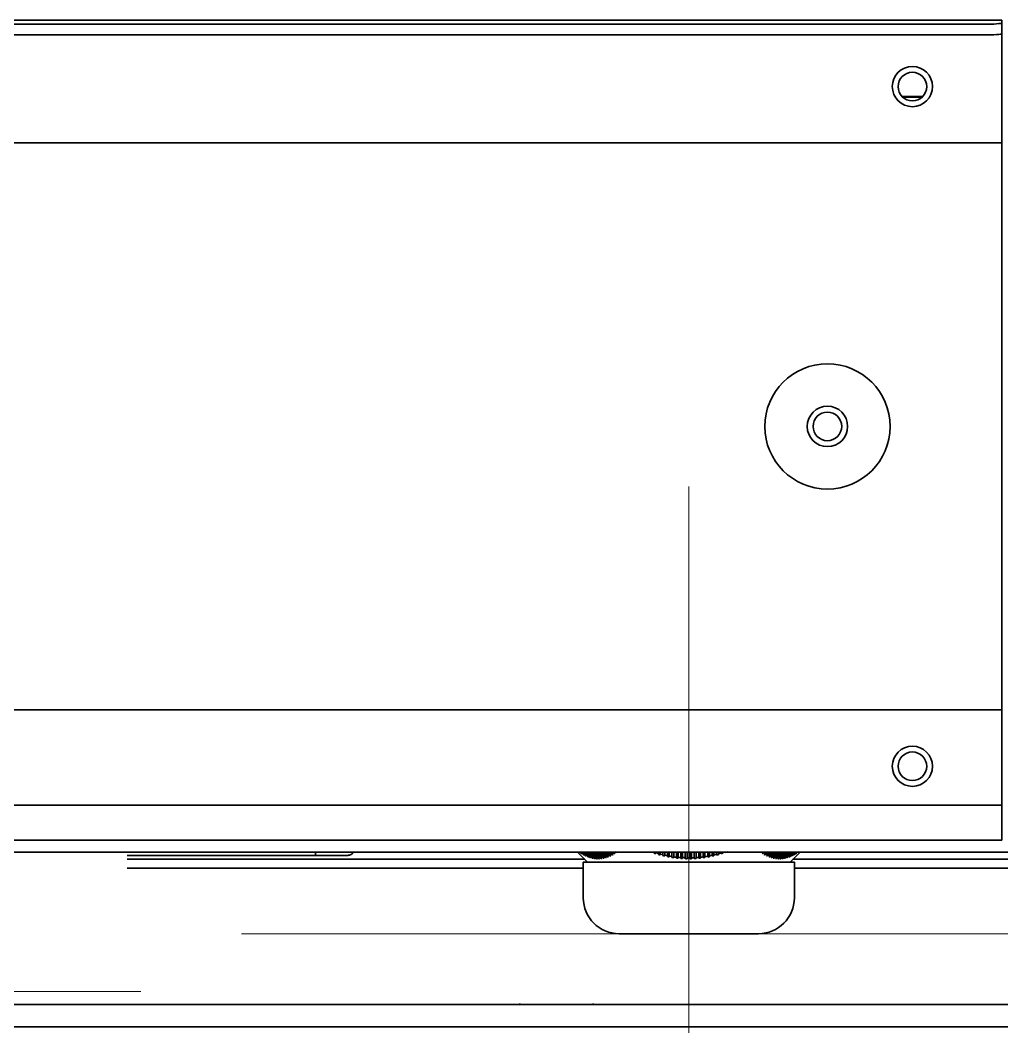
# Model space of a CAD drawing. Extents: x -760 to 4209, y 5795 to 10697.
# Drawn here: x 2533.8 to 2643.6, y 9525.4 to 9637.9 of the extents above; entities that cross this region are included whole.
import ezdxf

# ---------------------------------------------------------------- set-up
doc = ezdxf.new("R2010")
doc.units = 0
doc.header["$LTSCALE"] = 5
doc.layers.get('0').update_dxf_attribs({"linetype": 'CONTINUOUS', "lineweight": 0})
doc.layers.add('1', color=7, linetype='CONTINUOUS', true_color=0xffffff)

msp = doc.modelspace()

# ---------------------------------------------------------------- linework, layer by layer
at = {"color": 3}
for p, q in [((2608.55, 9585.8), (2608.55, 9485.8)), ((2558.55, 9535.8), (2658.55, 9535.8))]:
    msp.add_line(p, q, dxfattribs=at)
at = {"color": 1}
msp.add_line((2447.26, 9529.32), (2547.26, 9529.32), dxfattribs=at)
at = {"layer": '1', "color": 7, "linetype": 'Continuous', "lineweight": 35}
for p, q in [((2643.55, 9637.95), (1916.55, 9637.95)), ((2643.55, 9637.94), (2643.55, 9637.95)), ((2643.55, 9637.94), (2643.55, 9637.63)), ((2643.55, 9637.63), (2643.55, 9636.43)), ((2641.55, 9637.49), (1918.55, 9637.49)), ((2641.55, 9636.29), (1918.55, 9636.29)), ((2643.55, 9635.75), (2643.55, 9636.43)), ((2643.55, 9625.22), (2643.55, 9635.75)), ((2632.39, 9629.42), (2634.72, 9629.42)), ((2632.5, 9629.32), (2634.61, 9629.32)), ((2643.55, 9625.22), (2643.55, 9624.22)), ((1916.55, 9624.22), (2643.55, 9624.22)), ((2643.55, 9624.22), (2643.55, 9622.02)), ((2643.55, 9563.02), (2643.55, 9622.02)), ((2643.55, 9563.02), (2643.55, 9560.82)), ((1916.55, 9560.82), (2643.55, 9560.82)), ((2643.55, 9559.82), (2643.55, 9560.82)), ((2643.55, 9550.19), (2643.55, 9559.82)), ((2643.55, 9550.19), (1916.05, 9550.19)), ((2643.55, 9550.19), (2643.55, 9550)), ((2643.55, 9550), (2643.55, 9546.46)), ((2643.55, 9546.46), (2643.55, 9546.25)), ((1916.05, 9546.25), (2643.55, 9546.25)), ((2708.05, 9544.92), (1852.05, 9544.92)), ((2566.8, 9544.55), (2545.75, 9544.55)), ((2596.11, 9544.92), (2597.24, 9543.8)), ((2596.32, 9544.92), (2596.33, 9544.91)), ((2596.39, 9544.92), (2596.39, 9544.91)), ((2596.39, 9544.91), (2596.48, 9544.81)), ((2596.48, 9544.92), (2596.48, 9544.81)), ((2596.49, 9544.92), (2596.49, 9544.85)), ((2596.49, 9544.85), (2596.58, 9544.75)), ((2596.64, 9544.92), (2596.64, 9544.76)), ((2596.64, 9544.76), (2596.73, 9544.66)), ((2596.73, 9544.92), (2596.73, 9544.66)), ((2596.74, 9544.92), (2596.74, 9544.71)), ((2596.74, 9544.71), (2596.83, 9544.61)), ((2596.89, 9544.92), (2596.89, 9544.63)), ((2596.89, 9544.63), (2596.98, 9544.53)), ((2596.98, 9544.92), (2596.98, 9544.53)), ((2596.99, 9544.92), (2596.99, 9544.58)), ((2596.99, 9544.58), (2597.08, 9544.49)), ((2597.14, 9544.92), (2597.14, 9544.52)), ((2597.14, 9544.52), (2597.23, 9544.42)), ((2597.23, 9544.92), (2597.23, 9544.42)), ((2597.24, 9544.92), (2597.24, 9544.48)), ((2597.24, 9544.48), (2597.33, 9544.38)), ((2597.39, 9544.92), (2597.39, 9544.43)), ((2597.39, 9544.43), (2597.48, 9544.33)), ((2597.48, 9544.92), (2597.48, 9544.33)), ((2597.49, 9544.92), (2597.49, 9544.4)), ((2597.49, 9544.4), (2597.58, 9544.3)), ((2597.64, 9544.92), (2597.64, 9544.36)), ((2597.64, 9544.36), (2597.73, 9544.26)), ((2597.73, 9544.92), (2597.73, 9544.26)), ((2597.74, 9544.92), (2597.74, 9544.34)), ((2597.74, 9544.34), (2597.83, 9544.24)), ((2597.89, 9544.92), (2597.89, 9544.31)), ((2597.89, 9544.31), (2597.98, 9544.22)), ((2597.98, 9544.92), (2597.98, 9544.22)), ((2597.99, 9544.92), (2597.99, 9544.3)), ((2597.99, 9544.3), (2598.08, 9544.2)), ((2598.14, 9544.92), (2598.14, 9544.29)), ((2598.14, 9544.29), (2598.23, 9544.19)), ((2598.23, 9544.92), (2598.23, 9544.19)), ((2598.24, 9544.92), (2598.24, 9544.28)), ((2598.24, 9544.28), (2598.33, 9544.18)), ((2598.39, 9544.92), (2598.39, 9544.28)), ((2598.39, 9544.28), (2598.48, 9544.18)), ((2598.48, 9544.92), (2598.48, 9544.18)), ((2598.49, 9544.92), (2598.49, 9544.29)), ((2598.49, 9544.29), (2598.58, 9544.19)), ((2598.64, 9544.92), (2598.64, 9544.3)), ((2598.73, 9544.2), (2598.64, 9544.3)), ((2598.73, 9544.92), (2598.73, 9544.2)), ((2598.74, 9544.92), (2598.74, 9544.31)), ((2598.83, 9544.21), (2598.74, 9544.31)), ((2598.89, 9544.92), (2598.89, 9544.33)), ((2598.98, 9544.23), (2598.89, 9544.33)), ((2598.98, 9544.92), (2598.98, 9544.23)), ((2598.99, 9544.92), (2598.99, 9544.35)), ((2599.08, 9544.25), (2598.99, 9544.35)), ((2599.14, 9544.92), (2599.14, 9544.39)), ((2599.23, 9544.29), (2599.14, 9544.39)), ((2599.23, 9544.92), (2599.23, 9544.29)), ((2599.24, 9544.92), (2599.24, 9544.42)), ((2599.33, 9544.32), (2599.24, 9544.42)), ((2599.39, 9544.92), (2599.39, 9544.47)), ((2599.48, 9544.37), (2599.39, 9544.47)), ((2599.48, 9544.92), (2599.48, 9544.37)), ((2599.49, 9544.92), (2599.49, 9544.5)), ((2599.58, 9544.41), (2599.49, 9544.5)), ((2599.64, 9544.92), (2599.64, 9544.57)), ((2599.73, 9544.47), (2599.64, 9544.57)), ((2599.73, 9544.92), (2599.73, 9544.47)), ((2599.74, 9544.92), (2599.74, 9544.61)), ((2599.83, 9544.51), (2599.74, 9544.61)), ((2599.89, 9544.92), (2599.89, 9544.68)), ((2599.98, 9544.59), (2599.89, 9544.68)), ((2599.98, 9544.92), (2599.98, 9544.59)), ((2599.99, 9544.92), (2599.99, 9544.74)), ((2600.08, 9544.64), (2599.99, 9544.74)), ((2600.14, 9544.92), (2600.14, 9544.82)), ((2600.23, 9544.72), (2600.14, 9544.82)), ((2600.23, 9544.92), (2600.23, 9544.72)), ((2600.24, 9544.92), (2600.24, 9544.88)), ((2600.33, 9544.79), (2600.24, 9544.88)), ((2600.48, 9544.88), (2600.44, 9544.92)), ((2600.48, 9544.92), (2600.48, 9544.88)), ((2604.36, 9544.92), (2604.36, 9544.91)), ((2604.66, 9544.92), (2604.66, 9544.91)), ((2604.66, 9544.91), (2604.66, 9544.81)), ((2604.86, 9544.92), (2604.86, 9544.85)), ((2604.86, 9544.85), (2604.86, 9544.75)), ((2605.16, 9544.92), (2605.16, 9544.76)), ((2605.16, 9544.76), (2605.16, 9544.66)), ((2605.36, 9544.92), (2605.36, 9544.71)), ((2605.36, 9544.71), (2605.36, 9544.61)), ((2605.66, 9544.92), (2605.66, 9544.63)), ((2605.66, 9544.63), (2605.66, 9544.53)), ((2605.86, 9544.92), (2605.86, 9544.58)), ((2605.86, 9544.58), (2605.86, 9544.49)), ((2606.16, 9544.92), (2606.16, 9544.52)), ((2606.16, 9544.52), (2606.16, 9544.42)), ((2606.36, 9544.92), (2606.36, 9544.48)), ((2606.36, 9544.48), (2606.36, 9544.38)), ((2606.66, 9544.92), (2606.66, 9544.43)), ((2606.66, 9544.43), (2606.66, 9544.33)), ((2606.86, 9544.92), (2606.86, 9544.4)), ((2606.86, 9544.4), (2606.86, 9544.3)), ((2607.16, 9544.92), (2607.16, 9544.36)), ((2607.16, 9544.36), (2607.16, 9544.26)), ((2607.36, 9544.92), (2607.36, 9544.34)), ((2607.36, 9544.34), (2607.36, 9544.24)), ((2607.66, 9544.92), (2607.66, 9544.31)), ((2607.66, 9544.31), (2607.66, 9544.22)), ((2607.86, 9544.92), (2607.86, 9544.3)), ((2607.86, 9544.3), (2607.86, 9544.2)), ((2608.16, 9544.92), (2608.16, 9544.29)), ((2608.16, 9544.29), (2608.16, 9544.19)), ((2608.36, 9544.92), (2608.36, 9544.28)), ((2608.36, 9544.28), (2608.36, 9544.18)), ((2608.66, 9544.92), (2608.66, 9544.28)), ((2608.66, 9544.28), (2608.66, 9544.18)), ((2608.86, 9544.92), (2608.86, 9544.29)), ((2608.86, 9544.29), (2608.86, 9544.19)), ((2609.16, 9544.92), (2609.16, 9544.3)), ((2609.16, 9544.3), (2609.16, 9544.2)), ((2609.36, 9544.92), (2609.36, 9544.31)), ((2609.36, 9544.21), (2609.36, 9544.31)), ((2609.66, 9544.92), (2609.66, 9544.33)), ((2609.66, 9544.23), (2609.66, 9544.33)), ((2609.86, 9544.92), (2609.86, 9544.35)), ((2609.86, 9544.25), (2609.86, 9544.35)), ((2610.16, 9544.92), (2610.16, 9544.39)), ((2610.16, 9544.29), (2610.16, 9544.39)), ((2610.36, 9544.92), (2610.36, 9544.42)), ((2610.36, 9544.32), (2610.36, 9544.42)), ((2610.66, 9544.92), (2610.66, 9544.47)), ((2610.66, 9544.37), (2610.66, 9544.47)), ((2610.86, 9544.92), (2610.86, 9544.5)), ((2610.86, 9544.41), (2610.86, 9544.5)), ((2611.16, 9544.92), (2611.16, 9544.57)), ((2611.16, 9544.47), (2611.16, 9544.57)), ((2611.36, 9544.92), (2611.36, 9544.61)), ((2611.36, 9544.51), (2611.36, 9544.61)), ((2611.66, 9544.92), (2611.66, 9544.68)), ((2611.66, 9544.59), (2611.66, 9544.68)), ((2611.86, 9544.92), (2611.86, 9544.74)), ((2611.86, 9544.64), (2611.86, 9544.74)), ((2612.16, 9544.92), (2612.16, 9544.82)), ((2612.16, 9544.72), (2612.16, 9544.82)), ((2612.36, 9544.92), (2612.36, 9544.88)), ((2612.36, 9544.79), (2612.36, 9544.88)), ((2612.66, 9544.88), (2612.66, 9544.92)), ((2616.6, 9544.92), (2616.59, 9544.91)), ((2616.59, 9544.91), (2616.59, 9544.92)), ((2616.83, 9544.91), (2616.74, 9544.81)), ((2616.83, 9544.92), (2616.83, 9544.91)), ((2616.84, 9544.75), (2616.84, 9544.92)), ((2616.93, 9544.85), (2616.84, 9544.75)), ((2616.93, 9544.92), (2616.93, 9544.85)), ((2617.08, 9544.76), (2616.99, 9544.66)), ((2617.08, 9544.92), (2617.08, 9544.76)), ((2617.09, 9544.61), (2617.09, 9544.92)), ((2617.18, 9544.71), (2617.09, 9544.61)), ((2617.18, 9544.92), (2617.18, 9544.71)), ((2617.33, 9544.63), (2617.24, 9544.53)), ((2617.33, 9544.92), (2617.33, 9544.63)), ((2617.34, 9544.49), (2617.34, 9544.92)), ((2617.43, 9544.58), (2617.34, 9544.49)), ((2617.43, 9544.92), (2617.43, 9544.58)), ((2617.58, 9544.52), (2617.49, 9544.42)), ((2617.58, 9544.92), (2617.58, 9544.52)), ((2617.59, 9544.38), (2617.59, 9544.92)), ((2617.68, 9544.48), (2617.59, 9544.38)), ((2617.68, 9544.92), (2617.68, 9544.48)), ((2617.83, 9544.43), (2617.74, 9544.33)), ((2617.83, 9544.92), (2617.83, 9544.43)), ((2617.84, 9544.3), (2617.84, 9544.92)), ((2617.93, 9544.4), (2617.84, 9544.3)), ((2617.93, 9544.92), (2617.93, 9544.4)), ((2618.08, 9544.36), (2617.99, 9544.26)), ((2618.08, 9544.92), (2618.08, 9544.36)), ((2618.09, 9544.24), (2618.09, 9544.92)), ((2618.18, 9544.34), (2618.09, 9544.24)), ((2618.18, 9544.92), (2618.18, 9544.34)), ((2618.33, 9544.31), (2618.24, 9544.22)), ((2618.33, 9544.92), (2618.33, 9544.31)), ((2618.34, 9544.2), (2618.34, 9544.92)), ((2618.43, 9544.3), (2618.34, 9544.2)), ((2618.43, 9544.92), (2618.43, 9544.3)), ((2618.58, 9544.29), (2618.49, 9544.19)), ((2618.58, 9544.92), (2618.58, 9544.29)), ((2618.59, 9544.18), (2618.59, 9544.92)), ((2618.68, 9544.28), (2618.59, 9544.18)), ((2618.68, 9544.92), (2618.68, 9544.28)), ((2618.83, 9544.28), (2618.74, 9544.18)), ((2618.83, 9544.92), (2618.83, 9544.28)), ((2618.84, 9544.19), (2618.84, 9544.92)), ((2618.93, 9544.29), (2618.84, 9544.19)), ((2618.93, 9544.92), (2618.93, 9544.29)), ((2618.99, 9544.2), (2619.08, 9544.3)), ((2619.08, 9544.92), (2619.08, 9544.3)), ((2619.09, 9544.21), (2619.09, 9544.92)), ((2619.09, 9544.21), (2619.18, 9544.31)), ((2619.18, 9544.92), (2619.18, 9544.31)), ((2619.24, 9544.23), (2619.33, 9544.33)), ((2619.33, 9544.92), (2619.33, 9544.33)), ((2619.34, 9544.25), (2619.34, 9544.92)), ((2619.34, 9544.25), (2619.43, 9544.35)), ((2619.43, 9544.92), (2619.43, 9544.35)), ((2619.49, 9544.29), (2619.58, 9544.39)), ((2619.58, 9544.92), (2619.58, 9544.39)), ((2619.59, 9544.32), (2619.59, 9544.92)), ((2619.59, 9544.32), (2619.68, 9544.42)), ((2619.68, 9544.92), (2619.68, 9544.42)), ((2619.74, 9544.37), (2619.83, 9544.47)), ((2619.83, 9544.92), (2619.83, 9544.47)), ((2619.84, 9544.41), (2619.84, 9544.92)), ((2619.84, 9544.41), (2619.93, 9544.5)), ((2619.87, 9543.8), (2621, 9544.92)), ((2619.93, 9544.92), (2619.93, 9544.5)), ((2619.99, 9544.47), (2620.08, 9544.57)), ((2620.08, 9544.92), (2620.08, 9544.57)), ((2620.09, 9544.51), (2620.09, 9544.92)), ((2620.09, 9544.51), (2620.18, 9544.61)), ((2620.18, 9544.92), (2620.18, 9544.61)), ((2620.24, 9544.59), (2620.33, 9544.68)), ((2620.33, 9544.92), (2620.33, 9544.68)), ((2620.34, 9544.64), (2620.34, 9544.92)), ((2620.34, 9544.64), (2620.43, 9544.74)), ((2620.43, 9544.92), (2620.43, 9544.74)), ((2620.49, 9544.72), (2620.58, 9544.82)), ((2620.58, 9544.92), (2620.58, 9544.82)), ((2620.59, 9544.79), (2620.59, 9544.92)), ((2620.74, 9544.88), (2620.78, 9544.92)), ((2545.76, 9544.12), (2596.91, 9544.12)), ((2596.75, 9543.12), (2545.76, 9543.12)), ((2620.35, 9543.8), (2596.75, 9543.8)), ((2596.75, 9543.8), (2596.75, 9539.8)), ((2620.19, 9544.12), (2660.08, 9544.12)), ((2620.35, 9539.8), (2620.35, 9543.8)), ((2660.55, 9543.12), (2620.35, 9543.12)), ((2600.75, 9535.8), (2616.35, 9535.8)), ((2523.22, 9527.9), (2534.8, 9527.9)), ((2534.8, 9527.9), (2538.33, 9527.9)), ((2649.18, 9527.9), (2538.33, 9527.9)), ((2554.89, 9527.92), (2554.89, 9527.9)), ((2557.72, 9527.9), (2557.72, 9527.92)), ((2629.79, 9527.92), (2629.79, 9527.9)), ((2632.62, 9527.9), (2632.62, 9527.92)), ((2535.56, 9525.4), (2523.98, 9525.4)), ((2538.39, 9525.4), (2535.56, 9525.4)), ((2649.12, 9525.4), (2538.39, 9525.4))]:
    msp.add_line(p, q, dxfattribs=at)
for centre, radius in [((2633.55, 9630.52), 2.25), ((2633.55, 9630.52), 1.6), ((2624.05, 9592.52), 7), ((2624.05, 9592.52), 2.26), ((2624.05, 9592.52), 1.6), ((2633.55, 9554.52), 2.25), ((2633.55, 9554.52), 1.6)]:
    msp.add_circle(centre, radius, dxfattribs=at)
for centre, radius, start, end in [((2609.35, 9559.66), 15.57, 252.4802, 253.2505), ((2609.19, 9559.33), 15.12, 253.3699, 254.5529), ((2609.07, 9558.71), 14.58, 254.4385, 255.2528), ((2608.96, 9558.46), 14.22, 255.3616, 256.6075), ((2608.87, 9557.9), 13.75, 256.5049, 257.3605), ((2608.79, 9557.74), 13.47, 257.4568, 258.7606), ((2608.73, 9557.24), 13.07, 258.6721, 259.565), ((2608.68, 9557.14), 12.87, 259.6467, 261.0015), ((2608.64, 9556.71), 12.53, 260.9289, 261.8539), ((2608.61, 9556.68), 12.41, 261.9191, 263.3162), ((2608.59, 9556.31), 12.13, 263.2614, 264.2119), ((2608.57, 9556.36), 12.08, 264.2591, 265.6881), ((2608.56, 9556.04), 11.86, 265.6523, 266.6207), ((2608.56, 9556.16), 11.87, 266.6487, 268.0978), ((2608.56, 9555.9), 11.72, 268.0821, 269.06), ((2608.55, 9556.08), 11.8, 269.068, 270.5245), ((2608.55, 9555.89), 11.71, 270.5291, 271.5078), ((2608.55, 9556.13), 11.85, 271.4954, 272.9467), ((2608.55, 9556.01), 11.83, 272.9713, 273.9419), ((2608.54, 9556.31), 12.03, 273.9095, 275.3427), ((2608.53, 9556.25), 12.07, 275.3867, 276.3408), ((2608.51, 9556.62), 12.34, 276.2891, 277.6923), ((2608.48, 9556.63), 12.45, 277.7546, 278.6844), ((2608.45, 9557.06), 12.78, 278.6147, 279.9773), ((2608.4, 9557.14), 12.97, 280.0563, 280.955), ((2608.34, 9557.63), 13.36, 280.869, 282.1819), ((2608.27, 9557.78), 13.62, 282.2759, 283.138), ((2608.19, 9558.33), 14.08, 283.0377, 284.2937), ((2608.07, 9558.56), 14.43, 284.4006, 285.222), ((2607.96, 9559.18), 14.96, 285.1095, 286.3033), ((2607.81, 9559.49), 15.39, 286.421, 287.1989), ((2607.47, 9560.56), 16.51, 288.3309, 289.0635), ((2600.75, 9539.8), 4, 180, 270), ((2616.35, 9539.8), 4, 270, 0), ((2589.72, 9526.92), 1, 90, 101.418), ((2597.79, 9526.92), 1, 78.582, 90)]:
    msp.add_arc(centre, radius, start, end, dxfattribs=at)
for centre, major_axis, ratio, start_param, end_param in [((2641.55, 9637.63), (-2, 0), 0.069756, 1.570796, 3.141593), ((2641.55, 9636.43), (2, 0), 0.069756, 4.712389, 6.283185), ((2598.82, 9559.66), (0, 15.57), 0.5, 2.835814, 2.849259), ((2598.65, 9559.33), (0, 15.12), 0.5, 2.851342, 2.87199), ((2598.68, 9558.71), (0, 14.58), 0.5, 2.869992, 2.884205), ((2598.54, 9558.46), (0, 14.22), 0.5, 2.886105, 2.907849), ((2598.58, 9557.9), (0, 13.75), 0.5, 2.90606, 2.920993), ((2598.45, 9557.74), (0, 13.47), 0.5, 2.922673, 2.945428), ((2598.51, 9557.24), (0, 13.07), 0.5, 2.943883, 2.959468), ((2598.4, 9557.14), (0, 12.87), 0.5, 2.960893, 2.984539), ((2598.46, 9556.71), (0, 12.53), 0.5, 2.983273, 2.999417), ((2598.36, 9556.68), (0, 12.41), 0.5, 3.000555, 3.024939), ((2598.44, 9556.31), (0, 12.13), 0.5, 3.023982, 3.040571), ((2598.34, 9556.36), (0, 12.08), 0.5, 3.041395, 3.066336), ((2598.43, 9556.04), (0, 11.86), 0.5, 3.065712, 3.082613), ((2598.34, 9556.16), (0, 11.87), 0.5, 3.083101, 3.108394), ((2598.42, 9555.9), (0, 11.72), 0.5, 3.108118, 3.125186), ((2598.34, 9556.08), (0, 11.8), 0.5, 3.125326, 3.150747), ((2598.42, 9555.89), (0, 11.71), 0.5, 3.150828, 3.167908), ((2598.34, 9556.13), (0, 11.85), 0.5, 3.167692, 3.193022), ((2598.42, 9556.01), (0, 11.83), 0.5, 3.193452, 3.210392), ((2598.33, 9556.31), (0, 12.03), 0.5, 3.209826, 3.234841), ((2598.41, 9556.25), (0, 12.07), 0.5, 3.235609, 3.252261), ((2598.31, 9556.62), (0, 12.34), 0.5, 3.251358, 3.275849), ((2598.39, 9556.63), (0, 12.45), 0.5, 3.276936, 3.293163), ((2598.28, 9557.06), (0, 12.78), 0.5, 3.291947, 3.315729), ((2598.34, 9557.14), (0, 12.97), 0.5, 3.317108, 3.332793), ((2598.23, 9557.63), (0, 13.36), 0.5, 3.331293, 3.354207), ((2598.28, 9557.78), (0, 13.62), 0.5, 3.355847, 3.370895), ((2598.15, 9558.33), (0, 14.08), 0.5, 3.369144, 3.391064), ((2598.18, 9558.56), (0, 14.43), 0.5, 3.39293, 3.407267), ((2598.04, 9559.18), (0, 14.96), 0.5, 3.405302, 3.426138), ((2598.05, 9559.49), (0, 15.39), 0.5, 3.428193, 3.44177), ((2597.89, 9560.16), (0, 15.99), 0.5, 3.439628, 3.459319), ((2597.88, 9560.56), (0, 16.51), 0.5, 3.461528, 3.474314), ((2619.08, 9559.66), (0, -15.57), 0.5, 5.977407, 5.990852), ((2619.09, 9559.33), (0, -15.12), 0.5, 5.992935, 6.013582), ((2618.95, 9558.71), (0, -14.58), 0.5, 6.011585, 6.025797), ((2618.97, 9558.46), (0, -14.22), 0.5, 6.027697, 6.049442), ((2618.85, 9557.9), (0, -13.75), 0.5, 6.047652, 6.062585), ((2618.89, 9557.74), (0, -13.47), 0.5, 6.064266, 6.08702), ((2618.77, 9557.24), (0, -13.07), 0.5, 6.085476, 6.10106), ((2618.83, 9557.14), (0, -12.87), 0.5, 6.102485, 6.126131), ((2618.73, 9556.71), (0, -12.53), 0.5, 6.124865, 6.141009), ((2618.8, 9556.68), (0, -12.41), 0.5, 6.142147, 6.166532), ((2618.7, 9556.31), (0, -12.13), 0.5, 6.165575, 6.182164), ((2618.78, 9556.36), (0, -12.08), 0.5, 6.182987, 6.207929), ((2618.69, 9556.04), (0, -11.86), 0.5, 6.207304, 6.224206), ((2618.78, 9556.16), (0, -11.87), 0.5, 6.224694, 6.249986), ((2618.69, 9555.9), (0, -11.72), 0.5, 6.249711, 6.266779), ((2618.77, 9556.08), (0, -11.8), 0.5, 6.266918, 6.29234), ((2618.69, 9555.89), (0, -11.71), 0.5, 0.009235, 0.026316), ((2618.77, 9556.13), (0, -11.85), 0.5, 0.0261, 0.051429), ((2618.68, 9556.01), (0, -11.83), 0.5, 0.051859, 0.0688), ((2618.77, 9556.31), (0, -12.03), 0.5, 0.068233, 0.093248), ((2618.67, 9556.25), (0, -12.07), 0.5, 0.094016, 0.110668), ((2618.75, 9556.62), (0, -12.34), 0.5, 0.109765, 0.134256), ((2618.65, 9556.63), (0, -12.45), 0.5, 0.135344, 0.151571), ((2618.72, 9557.06), (0, -12.78), 0.5, 0.150355, 0.174136), ((2618.61, 9557.14), (0, -12.97), 0.5, 0.175515, 0.191201), ((2618.67, 9557.63), (0, -13.36), 0.5, 0.189701, 0.212614), ((2618.54, 9557.78), (0, -13.62), 0.5, 0.214254, 0.229302), ((2618.59, 9558.33), (0, -14.08), 0.5, 0.227551, 0.249472), ((2618.45, 9558.56), (0, -14.43), 0.5, 0.251338, 0.265675), ((2618.48, 9559.18), (0, -14.96), 0.5, 0.26371, 0.284546), ((2618.32, 9559.49), (0, -15.39), 0.5, 0.286601, 0.300177), ((2618.14, 9560.56), (0, -16.51), 0.5, 0.319935, 0.332721)]:
    msp.add_ellipse(centre, major_axis=major_axis, ratio=ratio, start_param=start_param, end_param=end_param, dxfattribs=at)
for points, knots in [([(2566.8, 9544.55), (2566.8, 9544.55), (2566.8, 9544.55), (2566.8, 9544.58), (2566.8, 9544.6), (2566.8, 9544.65), (2566.8, 9544.68), (2566.8, 9544.75), (2566.8, 9544.79), (2566.8, 9544.83)], [0, 0, 0, 0, 0.241551, 0.241551, 0.494367, 0.494367, 0.747184, 0.747184, 1, 1, 1, 1]), ([(2570.32, 9544.55), (2570.32, 9544.55), (2570.32, 9544.55), (2570.31, 9544.55), (2570.31, 9544.55), (2570.29, 9544.55), (2570.29, 9544.55), (2570.27, 9544.55), (2570.26, 9544.55), (2570.23, 9544.55), (2570.22, 9544.55), (2570.19, 9544.55), (2570.16, 9544.55), (2570.12, 9544.55), (2570.08, 9544.55), (2570.06, 9544.55), (2570, 9544.55), (2569.95, 9544.55), (2569.84, 9544.55), (2569.78, 9544.55), (2569.65, 9544.55), (2569.58, 9544.55), (2569.47, 9544.55), (2569.43, 9544.55), (2569.36, 9544.55), (2569.32, 9544.55), (2569.2, 9544.55), (2569.11, 9544.55), (2568.93, 9544.55), (2568.84, 9544.55), (2568.7, 9544.55), (2568.65, 9544.55), (2568.58, 9544.55), (2568.55, 9544.55), (2568.5, 9544.55), (2568.48, 9544.55), (2568.35, 9544.55), (2568.25, 9544.55), (2568.04, 9544.55), (2567.93, 9544.55), (2567.71, 9544.55), (2567.6, 9544.55), (2567.43, 9544.55), (2567.38, 9544.55), (2567.26, 9544.55), (2567.21, 9544.55), (2567.09, 9544.55), (2567.03, 9544.55), (2566.92, 9544.55), (2566.86, 9544.55), (2566.8, 9544.55)], [0, 0, 0, 0, 0.03125, 0.03125, 0.0625, 0.0625, 0.09375, 0.09375, 0.125, 0.125, 0.15625, 0.15625, 0.1875, 0.21875, 0.21875, 0.25, 0.25, 0.3125, 0.3125, 0.375, 0.375, 0.4375, 0.4375, 0.46875, 0.46875, 0.5, 0.5, 0.5625, 0.5625, 0.625, 0.625, 0.65625, 0.65625, 0.671875, 0.671875, 0.6875, 0.6875, 0.75, 0.75, 0.8125, 0.8125, 0.875, 0.875, 0.90625, 0.90625, 0.9375, 0.9375, 0.96875, 0.96875, 1, 1, 1, 1]), ([(2570.32, 9544.55), (2570.39, 9544.55), (2570.45, 9544.55), (2570.58, 9544.58), (2570.64, 9544.6), (2570.76, 9544.65), (2570.82, 9544.68), (2570.93, 9544.75), (2570.98, 9544.79), (2571.02, 9544.83)], [0, 0, 0, 0, 0.25, 0.25, 0.5, 0.5, 0.75, 0.75, 1, 1, 1, 1])]:
    msp.add_open_spline(points, degree=3, knots=knots, dxfattribs=at)

doc.saveas('drawing.dxf')
